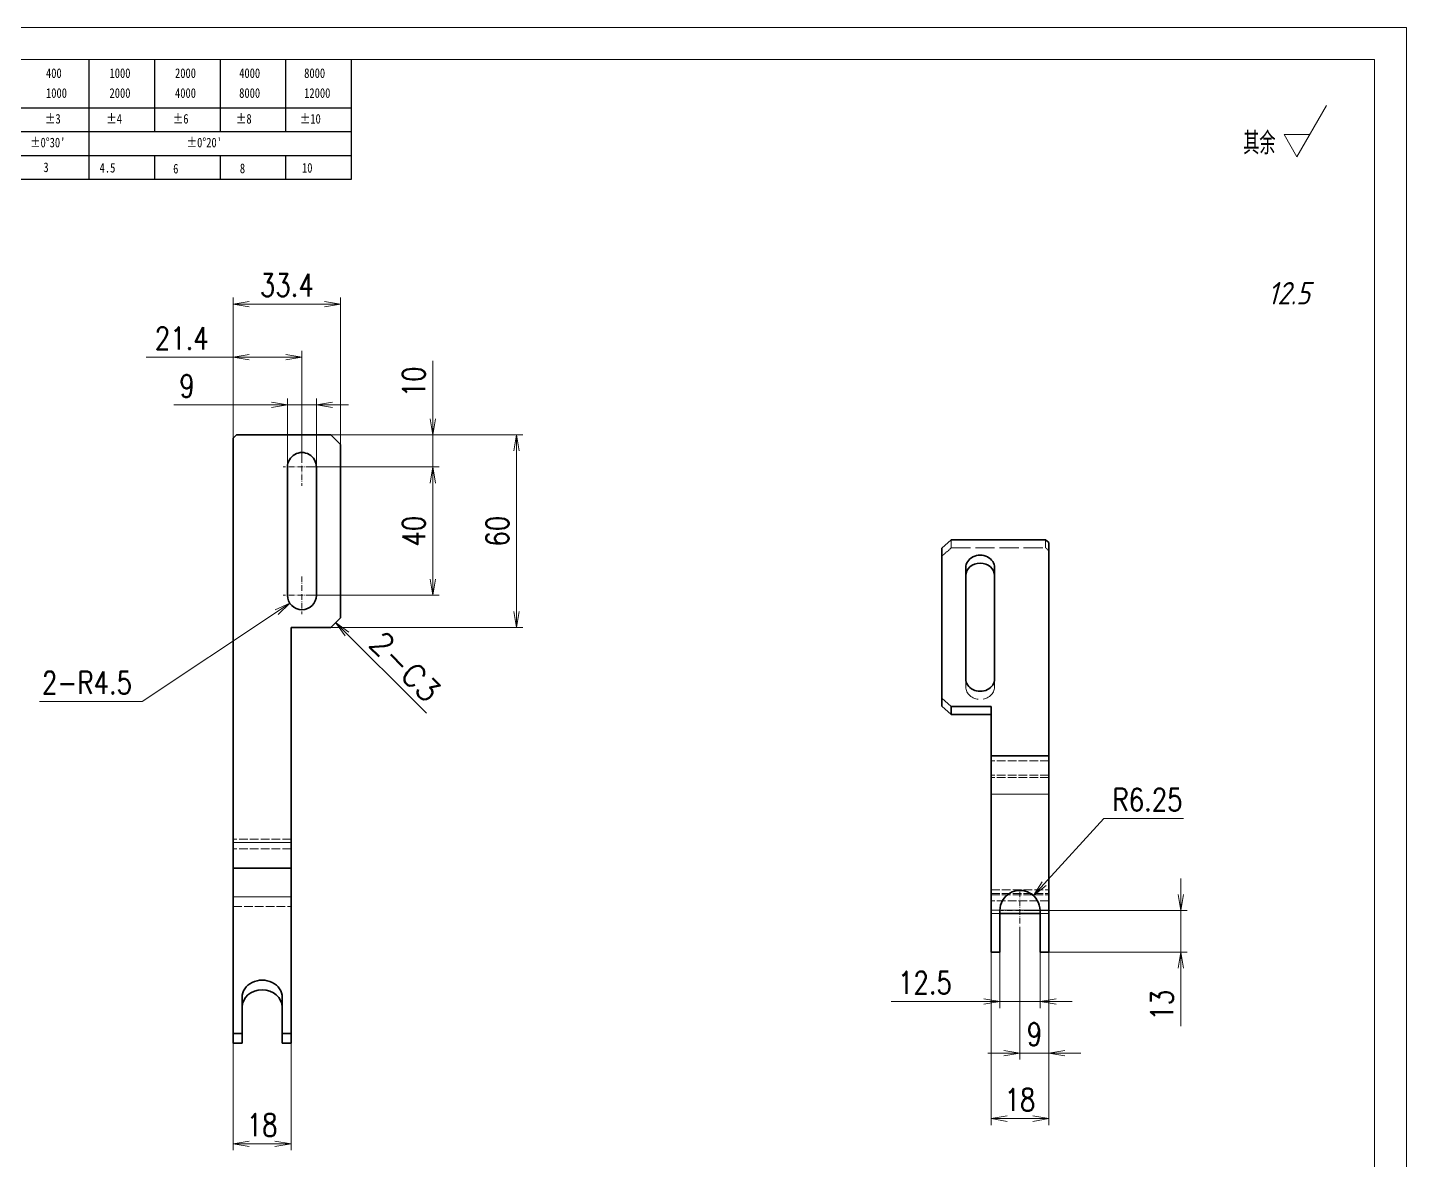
# Model space of a CAD drawing. Header units: millimetres. Extents: x -49572 to 104182, y -50696 to 51993.
# Drawn here: x -47310.5 to -46880.7, y 49133.5 to 49486.6 of the extents above; entities that cross this region are included whole.
import ezdxf
from ezdxf.enums import TextEntityAlignment as Align

# ---------------------------------------------------------------- set-up
doc = ezdxf.new("R2010")
doc.units = ezdxf.units.MM
doc.header["$LTSCALE"] = 0.5
for name, pattern in [('DASHDOT', [18.5, 12, -3, 0.5, -3]), ('DASHED', [15, 12, -3]), ('DOT2', [0.125, 0, -0.125])]:
    doc.linetypes.add(name, pattern=pattern)
for name, color, linetype, lineweight in [('DIM', 3, 'Continuous', 13), ('图框', 7, 'Continuous', 18), ('标注线', 3, 'Continuous', 18)]:
    doc.layers.add(name, color=color, linetype=linetype, lineweight=lineweight)
doc.layers.add('图\\M+19E79\\M+195B6\\M+18E9A', color=7, linetype='Continuous')
doc.layers.add('打印', color=7, linetype='Continuous', lineweight=15, plot=False)
doc.layers.add('打印-禁用', color=7, linetype='Continuous', lineweight=15, plot=False)
doc.styles.add('DIM', font='romans.shx', dxfattribs={"width": 0.8, "bigfont": 'bigfont.shx'})
doc.styles.add('国标', font='simfang.ttf', dxfattribs={"width": 0.8})
doc.styles.add('机械长仿宋', font='gbenor.shx', dxfattribs={"height": 1, "bigfont": 'gbcbig.shx'})
doc.dimstyles.new('DEH 1-2$0', dxfattribs={"dimscale": 2, "dimtxt": 3.5, "dimasz": 2.5, "dimexe": 1, "dimexo": 0.625, "dimgap": 1.2, "dimtad": 1, "dimdsep": 46, "dimtxsty": 'DIM', "dimblk": 'OPEN', "dimcen": 0, "dimclrd": 8, "dimclre": 8, "dimclrt": 2, "dimazin": 2, "dimtfac": 0.5, "dimtmove": 0, "dimatfit": 3, "dimldrblk": 'OPEN', "dimfxl": 0, "dimtolj": 2, "dimlwd": 13, "dimlwe": 13, "dimarcsym": 0})
doc.dimstyles.new('DEH 1-2$4', dxfattribs={"dimscale": 2, "dimtxt": 3.5, "dimasz": 2.5, "dimexe": 1, "dimexo": 0.625, "dimgap": 1.2, "dimtad": 1, "dimtoh": 1, "dimdsep": 46, "dimtxsty": 'DIM', "dimblk": 'OPEN', "dimcen": 0, "dimclrd": 8, "dimclre": 8, "dimclrt": 2, "dimazin": 2, "dimtfac": 0.5, "dimtofl": 0, "dimtmove": 0, "dimatfit": 3, "dimldrblk": 'OPEN', "dimfxl": 0, "dimtolj": 2, "dimlwd": 18, "dimlwe": 18, "dimarcsym": 0})
doc.dimstyles.new('LAM1-1', dxfattribs={"dimtxt": 3.5, "dimasz": 2.5, "dimexe": 1, "dimexo": 0.625, "dimgap": 1.2, "dimtad": 3, "dimdsep": 46, "dimtxsty": 'DIM', "dimblk": 'OPEN', "dimcen": 0, "dimclrd": 3, "dimclre": 3, "dimclrt": 2, "dimazin": 2, "dimtfac": 0.5, "dimtmove": 0, "dimatfit": 3, "dimldrblk": 'OPEN', "dimfxl": 0, "dimlwd": 13, "dimlwe": 13, "dimarcsym": 0})

# ---------------------------------------------------------------- blocks, each defined once
blk = doc.blocks.new('GZDEH零件A3图框V01版')
at = {"layer": '图\\M+19E79\\M+195B6\\M+18E9A', "color": 9}
for p, q in [((3072.2, -1561.98), (3072.2, -1554.46)), ((3082.42, -1561.98), (3082.42, -1554.46)), ((3092.64, -1561.98), (3092.64, -1554.46)), ((3102.86, -1561.98), (3102.86, -1554.46)), ((3113.09, -1573.08), (3113.09, -1554.46)), ((2996.09, -1561.98), (3113.09, -1561.98)), ((3072.2, -1573.08), (3072.2, -1561.98)), ((3082.42, -1565.68), (3082.42, -1561.98)), ((3092.64, -1565.68), (3092.64, -1561.98)), ((3102.86, -1565.68), (3102.86, -1561.98)), ((2996.09, -1565.68), (3113.09, -1565.68)), ((2996.09, -1569.38), (3113.09, -1569.38)), ((3082.42, -1573.08), (3082.42, -1569.48)), ((3092.64, -1573.08), (3092.64, -1569.38)), ((3102.86, -1573.08), (3102.86, -1569.38)), ((2990.09, -1573.08), (3113.09, -1573.08))]:
    blk.add_line(p, q, dxfattribs=at)
at = {"layer": '图框', "linetype": 'Continuous'}
for p, q in [((3272.49, -1554.46), (2882.49, -1554.46)), ((3272.49, -1832.96), (3272.49, -1554.46))]:
    blk.add_line(p, q, dxfattribs=at)
at = {"layer": '打印-禁用', "linetype": 'Continuous'}
for p, q in [((3277.49, -1549.46), (2857.49, -1549.46)), ((3277.49, -1846.46), (3277.49, -1549.46))]:
    blk.add_line(p, q, dxfattribs=at)
at = {"layer": '图\\M+19E79\\M+195B6\\M+18E9A', "color": 9, "style": '国标', "width": 0.8}
for s, p in [('400', (3065.46, -1557.31)), ('1000', (3075.36, -1557.31)), ('2000', (3085.57, -1557.31)), ('4000', (3095.57, -1557.31)), ('8000', (3105.7, -1557.31)), ('1000', (3065.46, -1560.41)), ('2000', (3075.36, -1560.41)), ('4000', (3085.57, -1560.41)), ('8000', (3095.57, -1560.41)), ('12000', (3105.7, -1560.41)), ('±3', (3065.3, -1564.42)), ('±4', (3074.85, -1564.42)), ('±6', (3085.22, -1564.42)), ('±8', (3095.06, -1564.42)), ('±10', (3105.02, -1564.42)), ("±0%%D30'", (3062.98, -1568.12)), ("±0%%D20'", (3087.38, -1568.12)), ('3', (3065.05, -1571.98)), ('4.5', (3073.82, -1572.05)), ('6', (3085.28, -1572.19)), ('8', (3095.68, -1572.15)), ('10', (3105.36, -1572.06))]:
    blk.add_text(s, height=1.5, dxfattribs=at).set_placement(p)
blk = doc.blocks.new('DEH A3')
at = {"layer": '图框'}
blk.add_blockref('GZDEH零件A3图框V01版', (-2857.49, 1846.46), dxfattribs=at)
blk = doc.blocks.new('FINISHER_TR')
at = {"layer": '标注线'}
for p, q in [((0, 0), (4.62, 8)), ((-2.02, 3.5), (0, 0)), ((2.02, 3.5), (-2.02, 3.5))]:
    blk.add_line(p, q, dxfattribs=at)
at = {"layer": '标注线', "color": 2, "style": '机械长仿宋', "oblique": 15}
blk.add_attdef('0.0', text='', height=3.5, dxfattribs=at).set_placement((2.03, -24.04), align=Align.BOTTOM_RIGHT)
blk = doc.blocks.new('其余12.5')
at = {"layer": '标注线'}
blk.add_blockref('FINISHER_TR', (0, 0), dxfattribs=at).add_auto_attribs({'0.0': '12.5'})
at = {"layer": '标注线', "color": 7, "linetype": 'DOT2', "style": '机械长仿宋'}
blk.add_text('其余', height=3.5, dxfattribs=at).set_placement((-8.38, 0.4))
blk = doc.blocks.new('_Open')
at = {"color": 0, "linetype": 'ByBlock', "lineweight": -2}
for p, q in [((-1, 0.167), (0, 0)), ((-1, -0.167), (0, 0)), ((0, 0), (-1, 0))]:
    blk.add_line(p, q, dxfattribs=at)
blk = doc.blocks.new('*D76')
at = {"layer": 'Defpoints', "color": 0, "transparency": 16777216}
for p in [(-47212.96, 49400.45), (-47246.36, 49349.48), (-47212.96, 49349.48)]:
    blk.add_point(p, dxfattribs=at)
at = {"layer": '标注线', "color": 8, "lineweight": 13, "transparency": 16777216}
for p, q in [((-47246.36, 49350.73), (-47246.36, 49402.45)), ((-47212.96, 49350.73), (-47212.96, 49402.45)), ((-47241.36, 49400.45), (-47217.96, 49400.45))]:
    blk.add_line(p, q, dxfattribs=at)
at = {"layer": '标注线', "color": 8, "lineweight": 13, "transparency": 16777216, "xscale": 5, "yscale": 5, "zscale": 5, "rotation": 180}
blk.add_blockref('_Open', (-47246.36, 49400.45), dxfattribs=at)
at = {"layer": '标注线', "color": 8, "lineweight": 13, "transparency": 16777216, "xscale": 5, "yscale": 5, "zscale": 5}
blk.add_blockref('_Open', (-47212.96, 49400.45), dxfattribs=at)
at = {"layer": '标注线', "color": 2, "transparency": 16777216, "insert": (-47229.66, 49406.35), "char_height": 7, "attachment_point": 5, "style": 'DIM'}
blk.add_mtext('\\A2;33.4', dxfattribs=at)
blk = doc.blocks.new('*D77')
at = {"layer": 'Defpoints', "color": 0, "transparency": 16777216}
for p in [(-47246.36, 49383.89), (-47246.36, 49347.92), (-47224.96, 49349.67)]:
    blk.add_point(p, dxfattribs=at)
at = {"layer": '标注线', "color": 8, "lineweight": 13, "transparency": 16777216}
for p, q in [((-47246.36, 49349.17), (-47246.36, 49385.89)), ((-47224.96, 49350.92), (-47224.96, 49385.89)), ((-47246.36, 49383.89), (-47273.49, 49383.89)), ((-47229.96, 49383.89), (-47241.36, 49383.89))]:
    blk.add_line(p, q, dxfattribs=at)
at = {"layer": '标注线', "color": 8, "lineweight": 13, "transparency": 16777216, "xscale": 5, "yscale": 5, "zscale": 5, "rotation": 180}
blk.add_blockref('_Open', (-47246.36, 49383.89), dxfattribs=at)
at = {"layer": '标注线', "color": 8, "lineweight": 13, "transparency": 16777216, "xscale": 5, "yscale": 5, "zscale": 5}
blk.add_blockref('_Open', (-47224.96, 49383.89), dxfattribs=at)
at = {"layer": '标注线', "color": 2, "transparency": 16777216, "insert": (-47262.42, 49389.79), "char_height": 7, "attachment_point": 5, "style": 'DIM'}
blk.add_mtext('\\A2;21.4', dxfattribs=at)
blk = doc.blocks.new('*D78')
at = {"layer": 'Defpoints', "color": 0, "transparency": 16777216}
for p in [(-47219.44, 49359.67), (-47219.44, 49299.67), (-47158.11, 49299.67)]:
    blk.add_point(p, dxfattribs=at)
at = {"layer": '标注线', "color": 8, "lineweight": 13, "transparency": 16777216}
for p, q in [((-47218.19, 49359.67), (-47156.11, 49359.67)), ((-47158.11, 49354.67), (-47158.11, 49304.67)), ((-47218.19, 49299.67), (-47156.11, 49299.67))]:
    blk.add_line(p, q, dxfattribs=at)
at = {"layer": '标注线', "color": 8, "lineweight": 13, "transparency": 16777216, "xscale": 5, "yscale": 5, "zscale": 5}
for p, rotation in [((-47158.11, 49359.67), 90), ((-47158.11, 49299.67), 270)]:
    blk.add_blockref('_Open', p, dxfattribs=dict(at, rotation=rotation))
at = {"layer": '标注线', "color": 2, "transparency": 16777216, "insert": (-47164.01, 49329.67), "char_height": 7, "attachment_point": 5, "rotation": 90, "style": 'DIM'}
blk.add_mtext('\\A2;60', dxfattribs=at)
blk = doc.blocks.new('*D79')
at = {"layer": 'Defpoints', "color": 0, "transparency": 16777216}
for p in [(-47220.83, 49359.67), (-47184.19, 49359.67), (-47224.96, 49349.67)]:
    blk.add_point(p, dxfattribs=at)
at = {"layer": '标注线', "color": 8, "lineweight": 13, "transparency": 16777216}
for p, q in [((-47184.19, 49364.67), (-47184.19, 49382.74)), ((-47219.58, 49359.67), (-47182.19, 49359.67)), ((-47184.19, 49349.67), (-47184.19, 49359.67)), ((-47223.71, 49349.67), (-47182.19, 49349.67)), ((-47184.19, 49344.67), (-47184.19, 49339.67))]:
    blk.add_line(p, q, dxfattribs=at)
at = {"layer": '标注线', "color": 8, "lineweight": 13, "transparency": 16777216, "xscale": 5, "yscale": 5, "zscale": 5}
for p, rotation in [((-47184.19, 49359.67), 270), ((-47184.19, 49349.67), 90)]:
    blk.add_blockref('_Open', p, dxfattribs=dict(at, rotation=rotation))
at = {"layer": '标注线', "color": 2, "transparency": 16777216, "insert": (-47190.09, 49376.2), "char_height": 7, "attachment_point": 5, "rotation": 90, "style": 'DIM'}
blk.add_mtext('\\A2;10', dxfattribs=at)
blk = doc.blocks.new('*D80')
at = {"layer": 'Defpoints', "color": 0, "transparency": 16777216}
for p in [(-47224.96, 49349.67), (-47224.96, 49309.67), (-47184.19, 49309.67)]:
    blk.add_point(p, dxfattribs=at)
at = {"layer": '标注线', "color": 8, "lineweight": 13, "transparency": 16777216}
for p, q in [((-47223.71, 49349.67), (-47182.19, 49349.67)), ((-47184.19, 49344.67), (-47184.19, 49314.67)), ((-47223.71, 49309.67), (-47182.19, 49309.67))]:
    blk.add_line(p, q, dxfattribs=at)
at = {"layer": '标注线', "color": 8, "lineweight": 13, "transparency": 16777216, "xscale": 5, "yscale": 5, "zscale": 5}
for p, rotation in [((-47184.19, 49349.67), 90), ((-47184.19, 49309.67), 270)]:
    blk.add_blockref('_Open', p, dxfattribs=dict(at, rotation=rotation))
at = {"layer": '标注线', "color": 2, "transparency": 16777216, "insert": (-47190.09, 49329.67), "char_height": 7, "attachment_point": 5, "rotation": 90, "style": 'DIM'}
blk.add_mtext('\\A2;40', dxfattribs=at)
blk = doc.blocks.new('*D81')
at = {"layer": 'Defpoints', "color": 0, "transparency": 16777216}
for p in [(-47220.46, 49369.02), (-47220.46, 49327.9), (-47229.46, 49316)]:
    blk.add_point(p, dxfattribs=at)
at = {"layer": '标注线', "color": 8, "lineweight": 13, "transparency": 16777216}
for p, q in [((-47234.46, 49369.02), (-47264.9, 49369.02)), ((-47229.46, 49317.25), (-47229.46, 49371.02)), ((-47220.46, 49369.02), (-47229.46, 49369.02)), ((-47220.46, 49329.15), (-47220.46, 49371.02)), ((-47215.46, 49369.02), (-47210.46, 49369.02))]:
    blk.add_line(p, q, dxfattribs=at)
at = {"layer": '标注线', "color": 8, "lineweight": 13, "transparency": 16777216, "xscale": 5, "yscale": 5, "zscale": 5}
blk.add_blockref('_Open', (-47229.46, 49369.02), dxfattribs=at)
at = {"layer": '标注线', "color": 8, "lineweight": 13, "transparency": 16777216, "xscale": 5, "yscale": 5, "zscale": 5, "rotation": 180}
blk.add_blockref('_Open', (-47220.46, 49369.02), dxfattribs=at)
at = {"layer": '标注线', "color": 2, "transparency": 16777216, "insert": (-47260.77, 49374.92), "char_height": 7, "attachment_point": 5, "style": 'DIM'}
blk.add_mtext('\\A2;9', dxfattribs=at)
blk = doc.blocks.new('*D82')
at = {"layer": 'Defpoints', "color": 0, "transparency": 16777216}
for p in [(-47228.7, 49307.18), (-47224.96, 49309.67)]:
    blk.add_point(p, dxfattribs=at)
at = {"layer": '标注线', "color": 8, "lineweight": 18, "transparency": 16777216}
for p, q in [((-47274.75, 49276.53), (-47232.87, 49304.41)), ((-47306.75, 49276.53), (-47274.75, 49276.53))]:
    blk.add_line(p, q, dxfattribs=at)
at = {"layer": '标注线', "color": 8, "lineweight": 18, "transparency": 16777216, "xscale": 5, "yscale": 5, "zscale": 5, "rotation": 33.64661885751527}
blk.add_blockref('_Open', (-47228.7, 49307.18), dxfattribs=at)
at = {"layer": '标注线', "color": 2, "transparency": 16777216, "insert": (-47291.95, 49282.43), "char_height": 7, "attachment_point": 5, "style": 'DIM'}
blk.add_mtext('\\A2;{\\Fromans,bigfont|c134;2-}R4.5', dxfattribs=at)
blk = doc.blocks.new('*D83')
at = {"layer": 'Defpoints', "color": 0, "transparency": 16777216}
for p in [(-47246.36, 49201.76), (-47228.36, 49199.5), (-47228.36, 49138.69)]:
    blk.add_point(p, dxfattribs=at)
at = {"layer": '标注线', "color": 8, "lineweight": 13, "transparency": 16777216}
for p, q in [((-47246.36, 49200.51), (-47246.36, 49136.69)), ((-47228.36, 49198.25), (-47228.36, 49136.69)), ((-47241.36, 49138.69), (-47233.36, 49138.69))]:
    blk.add_line(p, q, dxfattribs=at)
at = {"layer": '标注线', "color": 8, "lineweight": 13, "transparency": 16777216, "xscale": 5, "yscale": 5, "zscale": 5, "rotation": 180}
blk.add_blockref('_Open', (-47246.36, 49138.69), dxfattribs=at)
at = {"layer": '标注线', "color": 8, "lineweight": 13, "transparency": 16777216, "xscale": 5, "yscale": 5, "zscale": 5}
blk.add_blockref('_Open', (-47228.36, 49138.69), dxfattribs=at)
at = {"layer": '标注线', "color": 2, "transparency": 16777216, "insert": (-47237.36, 49144.59), "char_height": 7, "attachment_point": 5, "style": 'DIM'}
blk.add_mtext('\\A2;18', dxfattribs=at)
blk = doc.blocks.new('*D84')
at = {"layer": 'Defpoints', "color": 0, "transparency": 16777216}
for p in [(-47010.14, 49205.62), (-46992.14, 49203.03), (-46992.14, 49146.55)]:
    blk.add_point(p, dxfattribs=at)
at = {"layer": '标注线', "color": 8, "lineweight": 13, "transparency": 16777216}
for p, q in [((-47010.14, 49204.37), (-47010.14, 49144.55)), ((-46992.14, 49201.78), (-46992.14, 49144.55)), ((-47005.14, 49146.55), (-46997.14, 49146.55))]:
    blk.add_line(p, q, dxfattribs=at)
at = {"layer": '标注线', "color": 8, "lineweight": 13, "transparency": 16777216, "xscale": 5, "yscale": 5, "zscale": 5, "rotation": 180}
blk.add_blockref('_Open', (-47010.14, 49146.55), dxfattribs=at)
at = {"layer": '标注线', "color": 8, "lineweight": 13, "transparency": 16777216, "xscale": 5, "yscale": 5, "zscale": 5}
blk.add_blockref('_Open', (-46992.14, 49146.55), dxfattribs=at)
at = {"layer": '标注线', "color": 2, "transparency": 16777216, "insert": (-47001.14, 49152.45), "char_height": 7, "attachment_point": 5, "style": 'DIM'}
blk.add_mtext('\\A2;18', dxfattribs=at)
blk = doc.blocks.new('*D85')
at = {"layer": 'Defpoints', "color": 0, "transparency": 16777216}
for p in [(-47001.14, 49211.45), (-46993.76, 49198.45), (-46950.99, 49198.45)]:
    blk.add_point(p, dxfattribs=at)
at = {"layer": '标注线', "color": 8, "lineweight": 13, "transparency": 16777216}
for p, q in [((-46950.99, 49216.45), (-46950.99, 49221.45)), ((-46999.89, 49211.45), (-46948.99, 49211.45)), ((-46950.99, 49211.45), (-46950.99, 49198.45)), ((-46992.51, 49198.45), (-46948.99, 49198.45)), ((-46950.99, 49193.45), (-46950.99, 49175.38))]:
    blk.add_line(p, q, dxfattribs=at)
at = {"layer": '标注线', "color": 8, "lineweight": 13, "transparency": 16777216, "xscale": 5, "yscale": 5, "zscale": 5}
for p, rotation in [((-46950.99, 49211.45), 270), ((-46950.99, 49198.45), 90)]:
    blk.add_blockref('_Open', p, dxfattribs=dict(at, rotation=rotation))
at = {"layer": '标注线', "color": 2, "transparency": 16777216, "insert": (-46956.89, 49181.91), "char_height": 7, "attachment_point": 5, "rotation": 90, "style": 'DIM'}
blk.add_mtext('\\A2;13', dxfattribs=at)
blk = doc.blocks.new('*D86')
at = {"layer": 'Defpoints', "color": 0, "transparency": 16777216}
for p in [(-47001.14, 49206.73), (-46992.14, 49204.82), (-46992.14, 49166.98)]:
    blk.add_point(p, dxfattribs=at)
at = {"layer": '标注线', "color": 8, "lineweight": 13, "transparency": 16777216}
for p, q in [((-47001.14, 49205.48), (-47001.14, 49164.98)), ((-46992.14, 49203.57), (-46992.14, 49164.98)), ((-47006.14, 49166.98), (-47011.14, 49166.98)), ((-47001.14, 49166.98), (-46992.14, 49166.98)), ((-46987.14, 49166.98), (-46982.14, 49166.98))]:
    blk.add_line(p, q, dxfattribs=at)
at = {"layer": '标注线', "color": 8, "lineweight": 13, "transparency": 16777216, "xscale": 5, "yscale": 5, "zscale": 5}
blk.add_blockref('_Open', (-47001.14, 49166.98), dxfattribs=at)
at = {"layer": '标注线', "color": 8, "lineweight": 13, "transparency": 16777216, "xscale": 5, "yscale": 5, "zscale": 5, "rotation": 180}
blk.add_blockref('_Open', (-46992.14, 49166.98), dxfattribs=at)
at = {"layer": '标注线', "color": 2, "transparency": 16777216, "insert": (-46996.64, 49172.88), "char_height": 7, "attachment_point": 5, "style": 'DIM'}
blk.add_mtext('\\A2;9', dxfattribs=at)
blk = doc.blocks.new('*D87')
at = {"layer": 'Defpoints', "color": 0, "transparency": 16777216}
for p in [(-46996.93, 49216.06), (-47001.14, 49211.45)]:
    blk.add_point(p, dxfattribs=at)
at = {"layer": '标注线', "color": 8, "lineweight": 18, "transparency": 16777216}
for p, q in [((-46974.97, 49240.08), (-46993.55, 49219.75)), ((-46950.17, 49240.08), (-46974.97, 49240.08))]:
    blk.add_line(p, q, dxfattribs=at)
at = {"layer": '标注线', "color": 8, "lineweight": 18, "transparency": 16777216, "xscale": 5, "yscale": 5, "zscale": 5, "rotation": 227.5659683241417}
blk.add_blockref('_Open', (-46996.93, 49216.06), dxfattribs=at)
at = {"layer": '标注线', "color": 2, "transparency": 16777216, "insert": (-46961.37, 49245.98), "char_height": 7, "attachment_point": 5, "style": 'DIM'}
blk.add_mtext('\\A2;R6.25', dxfattribs=at)
blk = doc.blocks.new('*D88')
at = {"layer": 'Defpoints', "color": 0, "transparency": 16777216}
for p in [(-47007.39, 49202.08), (-46994.89, 49202.08), (-46994.89, 49183.03)]:
    blk.add_point(p, dxfattribs=at)
at = {"layer": '标注线', "color": 8, "lineweight": 13, "transparency": 16777216}
for p, q in [((-47007.39, 49200.83), (-47007.39, 49181.03)), ((-46994.89, 49200.83), (-46994.89, 49181.03)), ((-47012.39, 49183.03), (-47041.28, 49183.03)), ((-46994.89, 49183.03), (-47007.39, 49183.03)), ((-46989.89, 49183.03), (-46984.89, 49183.03))]:
    blk.add_line(p, q, dxfattribs=at)
at = {"layer": '标注线', "color": 8, "lineweight": 13, "transparency": 16777216, "xscale": 5, "yscale": 5, "zscale": 5}
blk.add_blockref('_Open', (-47007.39, 49183.03), dxfattribs=at)
at = {"layer": '标注线', "color": 8, "lineweight": 13, "transparency": 16777216, "xscale": 5, "yscale": 5, "zscale": 5, "rotation": 180}
blk.add_blockref('_Open', (-46994.89, 49183.03), dxfattribs=at)
at = {"layer": '标注线', "color": 2, "transparency": 16777216, "insert": (-47030.75, 49188.93), "char_height": 7, "attachment_point": 5, "style": 'DIM'}
blk.add_mtext('\\A2;12.5', dxfattribs=at)
blk = doc.blocks.new('CHAMFER_DIM_R')
at = {"layer": 'DIM', "color": 2, "style": 'DIM'}
blk.add_attdef('000', text='', height=3.5, rotation=90, dxfattribs=at).set_placement((0, 6), align=Align.BOTTOM_LEFT)
at = {"layer": 'DIM'}
blk.add_leader([(0, 0), (0, 20)], dimstyle='LAM1-1', dxfattribs=at)

msp = doc.modelspace()

# ---------------------------------------------------------------- linework, layer by layer
at = {"color": 7, "lineweight": 35, "ltscale": 0.035355}
msp.add_line((-47245.358, 49359.67), (-47246.358, 49358.67), dxfattribs=at)
at = {"color": 7, "lineweight": 35}
for p, q in [((-47246.358, 49358.67), (-47246.358, 49232.67)), ((-47215.958, 49359.67), (-47245.358, 49359.67)), ((-47212.958, 49356.67), (-47212.958, 49302.67)), ((-47229.458, 49349.67), (-47229.458, 49309.67)), ((-47220.458, 49349.67), (-47220.458, 49309.67)), ((-47025.543, 49324.353), (-47025.543, 49277.587)), ((-47022.543, 49326.951), (-46993.143, 49326.951)), ((-46992.143, 49259.663), (-46992.143, 49326.085)), ((-47018.043, 49318.29), (-47018.043, 49283.649)), ((-47009.043, 49318.29), (-47009.043, 49283.649)), ((-47228.358, 49232.67), (-47228.358, 49299.67)), ((-47010.143, 49198.448), (-47010.143, 49247.663)), ((-46992.143, 49198.447), (-46992.143, 49247.663)), ((-47246.358, 49215.67), (-47246.358, 49173.049)), ((-47228.358, 49215.67), (-47228.358, 49173.049))]:
    msp.add_line(p, q, dxfattribs=at)
at = {"color": 7, "lineweight": 35, "ltscale": 0.106066}
for p, q in [((-47215.958, 49359.67), (-47212.958, 49356.67)), ((-47212.958, 49302.67), (-47215.958, 49299.67))]:
    msp.add_line(p, q, dxfattribs=at)
at = {"color": 2, "linetype": 'DASHDOT', "lineweight": 13, "ltscale": 0.292499}
for p, q in [((-47224.958, 49355.52), (-47224.958, 49343.82)), ((-47224.958, 49315.52), (-47224.958, 49303.82)), ((-47001.143, 49217.299), (-47001.143, 49205.599))]:
    msp.add_line(p, q, dxfattribs=at)
at = {"color": 2, "linetype": 'DASHDOT', "lineweight": 13, "ltscale": 0.292505}
for p, q in [((-47219.108, 49349.67), (-47230.808, 49349.67)), ((-47219.108, 49309.67), (-47230.808, 49309.67)), ((-46995.293, 49211.449), (-47006.993, 49211.449))]:
    msp.add_line(p, q, dxfattribs=at)
at = {"color": 7, "lineweight": 35, "ltscale": 0.099217}
for p, q in [((-47025.543, 49324.353), (-47022.543, 49326.951)), ((-47025.543, 49277.587), (-47022.543, 49274.989)), ((-47025.543, 49275.087), (-47022.543, 49272.489))]:
    msp.add_line(p, q, dxfattribs=at)
at = {"color": 1, "linetype": 'DASHED', "lineweight": 13, "ltscale": 0.099215}
msp.add_line((-47022.543, 49324.451), (-47025.543, 49321.853), dxfattribs=at)
at = {"color": 1, "linetype": 'DASHED', "lineweight": 13, "ltscale": 0.062503}
for p, q in [((-47022.543, 49324.451), (-47022.543, 49326.951)), ((-47018.043, 49281.149), (-47018.043, 49283.649)), ((-47009.043, 49281.149), (-47009.043, 49283.649))]:
    msp.add_line(p, q, dxfattribs=at)
at = {"color": 1, "linetype": 'DASHED', "lineweight": 13}
msp.add_line((-47022.543, 49324.451), (-46993.143, 49324.451), dxfattribs=at)
at = {"color": 1, "linetype": 'DASHED', "lineweight": 13, "ltscale": 0.062497}
msp.add_line((-46993.143, 49326.951), (-46993.143, 49324.451), dxfattribs=at)
at = {"color": 7, "lineweight": 35, "ltscale": 0.033071}
msp.add_line((-46992.143, 49326.085), (-46993.143, 49326.951), dxfattribs=at)
at = {"color": 1, "linetype": 'DASHED', "lineweight": 13, "ltscale": 0.033073}
msp.add_line((-46993.143, 49324.451), (-46992.143, 49323.585), dxfattribs=at)
at = {"color": 7, "lineweight": 35, "ltscale": 0.309985}
for p, q in [((-47228.358, 49299.67), (-47215.958, 49299.67)), ((-47010.143, 49274.989), (-47022.543, 49274.989)), ((-47010.143, 49272.489), (-47022.543, 49272.489))]:
    msp.add_line(p, q, dxfattribs=at)
at = {"color": 7, "lineweight": 35, "ltscale": 0.062503}
for p, q in [((-47025.543, 49277.587), (-47025.543, 49275.087)), ((-47022.543, 49272.489), (-47022.543, 49274.989))]:
    msp.add_line(p, q, dxfattribs=at)
at = {"color": 7, "lineweight": 35, "ltscale": 0.383157}
msp.add_line((-47010.143, 49274.989), (-47010.143, 49259.663), dxfattribs=at)
at = {"color": 7, "lineweight": 35, "ltscale": 0.3}
msp.add_line((-47010.143, 49247.663), (-47010.143, 49259.663), dxfattribs=at)
at = {"color": 7, "lineweight": 35, "ltscale": 0.45}
for p, q in [((-46992.143, 49259.663), (-47010.143, 49259.663)), ((-47246.358, 49224.67), (-47228.358, 49224.67))]:
    msp.add_line(p, q, dxfattribs=at)
at = {"color": 7, "lineweight": 35, "ltscale": 0.299997}
msp.add_line((-46992.143, 49259.663), (-46992.143, 49247.663), dxfattribs=at)
at = {"color": 1, "linetype": 'DASHED', "lineweight": 13, "ltscale": 0.45}
for p, q in [((-46992.143, 49258.055), (-47010.143, 49258.055)), ((-46992.143, 49253.663), (-47010.143, 49253.663)), ((-46992.143, 49252.859), (-47010.143, 49252.859)), ((-46992.143, 49247.663), (-47010.143, 49247.663)), ((-47228.358, 49233.67), (-47246.358, 49233.67)), ((-47228.358, 49230.67), (-47246.358, 49230.67)), ((-47010.143, 49217.831), (-46992.143, 49217.831)), ((-47010.143, 49216.733), (-46992.143, 49216.733)), ((-47246.358, 49212.67), (-47228.358, 49212.67)), ((-47010.143, 49216.331), (-46992.143, 49216.331)), ((-46992.143, 49214.465), (-47010.143, 49214.465))]:
    msp.add_line(p, q, dxfattribs=at)
at = {"color": 7, "lineweight": 13, "ltscale": 0.45}
for p, q in [((-46992.143, 49247.663), (-47010.143, 49247.663)), ((-47246.358, 49232.67), (-47228.358, 49232.67)), ((-47246.358, 49215.67), (-47228.358, 49215.67))]:
    msp.add_line(p, q, dxfattribs=at)
at = {"color": 7, "lineweight": 35, "ltscale": 0.2}
for p, q in [((-47246.358, 49224.67), (-47246.358, 49232.67)), ((-47228.358, 49232.67), (-47228.358, 49224.67))]:
    msp.add_line(p, q, dxfattribs=at)
at = {"color": 7, "lineweight": 35, "ltscale": 0.225}
for p, q in [((-47246.358, 49215.67), (-47246.358, 49224.67)), ((-47228.358, 49224.67), (-47228.358, 49215.67))]:
    msp.add_line(p, q, dxfattribs=at)
at = {"color": 1, "linetype": 'DASHED', "lineweight": 13, "ltscale": 0.068774}
for p, q in [((-47007.392, 49211.537), (-47010.143, 49211.537)), ((-46992.143, 49211.537), (-46994.894, 49211.537))]:
    msp.add_line(p, q, dxfattribs=at)
at = {"color": 1, "linetype": 'DASHED', "lineweight": 13, "ltscale": 0.06875}
for p, q in [((-47007.393, 49210.465), (-47010.143, 49210.465)), ((-46992.143, 49210.465), (-46994.893, 49210.465))]:
    msp.add_line(p, q, dxfattribs=at)
at = {"color": 7, "lineweight": 35, "ltscale": 0.325031}
for p, q in [((-47007.393, 49198.447), (-47007.393, 49211.449)), ((-46994.893, 49211.449), (-46994.893, 49198.447))]:
    msp.add_line(p, q, dxfattribs=at)
at = {"color": 7, "lineweight": 35, "ltscale": 0.3125}
msp.add_line((-46994.893, 49210.465), (-47007.393, 49210.465), dxfattribs=at)
at = {"color": 7, "lineweight": 13, "ltscale": 0.312451}
msp.add_line((-46994.894, 49211.537), (-47007.392, 49211.537), dxfattribs=at)
at = {"color": 7, "lineweight": 35, "ltscale": 0.06875}
for p, q in [((-47007.393, 49198.447), (-47010.143, 49198.448)), ((-46992.143, 49198.447), (-46994.893, 49198.447)), ((-47246.358, 49173.049), (-47243.608, 49173.049)), ((-47246.358, 49170.049), (-47243.608, 49170.049)), ((-47231.108, 49173.049), (-47228.358, 49173.049)), ((-47231.108, 49170.049), (-47228.358, 49170.049))]:
    msp.add_line(p, q, dxfattribs=at)
at = {"color": 7, "lineweight": 35, "ltscale": 0.281482}
for p, q in [((-47243.608, 49173.049), (-47243.608, 49184.308)), ((-47231.108, 49173.049), (-47231.108, 49184.308))]:
    msp.add_line(p, q, dxfattribs=at)
at = {"color": 7, "lineweight": 35, "ltscale": 0.075}
for p, q in [((-47246.358, 49173.049), (-47246.358, 49170.049)), ((-47243.608, 49170.049), (-47243.608, 49173.049)), ((-47231.108, 49170.049), (-47231.108, 49173.049)), ((-47228.358, 49173.049), (-47228.358, 49170.049))]:
    msp.add_line(p, q, dxfattribs=at)
at = {"color": 7, "lineweight": 35}
for centre, radius, start, end in [((-47224.958, 49349.67), 4.5, 360, 180.00001), ((-47224.958, 49309.67), 4.5, 180.00001, 360), ((-47001.143, 49211.449), 6.25, 0, 180.00001)]:
    msp.add_arc(centre, radius, start, end, dxfattribs=at)
for centre, major_axis, start_param, end_param in [((-47013.543, 49318.29), (4.5, 0), 0, 3.1415927), ((-47013.543, 49315.79), (-4.5, 0), 3.1415927, 6.2831853), ((-47013.543, 49283.649), (-4.5, 0), 0, 3.1415927), ((-47237.358, 49184.308), (6.25, 0), 6.2831853, 9.424778), ((-47237.358, 49181.308), (-6.25, 0), 3.1415927, 6.2831853)]:
    msp.add_ellipse(centre, major_axis=major_axis, ratio=0.8660254, start_param=start_param, end_param=end_param, dxfattribs=at)
at = {"color": 1, "linetype": 'DASHED', "lineweight": 13}
msp.add_ellipse((-47013.543, 49281.149), major_axis=(4.5, 0), ratio=0.8660254, start_param=3.1415927, end_param=6.2831853, dxfattribs=at)
at = {"layer": '打印'}
msp.add_lwpolyline([(-47720.677, 49486.62), (-46880.677, 49486.62), (-46880.677, 48892.62), (-47720.677, 48892.62)], close=True, dxfattribs=at)

# ---------------------------------------------------------------- block references
at = {"layer": 'DIM', "xscale": 2.000000000000338, "yscale": 2.000000000000338, "zscale": 2.000000000000338, "rotation": 224.9999999998526}
msp.add_blockref('CHAMFER_DIM_R', (-47214.458, 49301.17), dxfattribs=at).add_auto_attribs({'000': '2-C3'})
at = {"layer": '图框', "xscale": 2, "yscale": 2, "zscale": 2}
msp.add_blockref('DEH A3', (-47720.677, 48892.62), dxfattribs=at)
at = {"layer": '标注线', "xscale": 2, "yscale": 2, "zscale": 2}
msp.add_blockref('其余12.5', (-46914.79, 49446.305), dxfattribs=at)

# ---------------------------------------------------------------- dimensions: what is measured, and where the dimension line sits
at = {"layer": '标注线'}
for base, p1, p2, picture, middle in [((-47212.958, 49400.454), (-47246.358, 49349.482), (-47212.958, 49349.482), '*D76', (-47229.658, 49406.354)), ((-47246.358, 49383.895), (-47224.958, 49349.67), (-47246.358, 49347.923), '*D77', (-47262.425, 49389.795)), ((-46992.143, 49166.976), (-47001.143, 49206.728), (-46992.143, 49204.818), '*D86', (-46996.643, 49172.876)), ((-46992.143, 49146.547), (-47010.143, 49205.619), (-46992.143, 49203.034), '*D84', (-47001.143, 49152.447)), ((-47228.358, 49138.688), (-47246.358, 49201.764), (-47228.358, 49199.495), '*D83', (-47237.358, 49144.588))]:
    dim = msp.add_linear_dim(base=base, p1=p1, p2=p2, dimstyle='DEH 1-2$0', dxfattribs=at)
    dim.commit()
    dim.dimension.update_dxf_attribs({"geometry": picture, "text_midpoint": middle})
for base, p1, p2, picture, middle in [((-47184.188, 49359.67), (-47224.958, 49349.67), (-47220.832, 49359.67), '*D79', (-47190.088, 49376.204)), ((-47158.11, 49299.67), (-47219.441, 49359.67), (-47219.441, 49299.67), '*D78', (-47164.01, 49329.67)), ((-47184.188, 49309.67), (-47224.958, 49349.67), (-47224.958, 49309.67), '*D80', (-47190.088, 49329.67)), ((-46950.99, 49198.447), (-47001.143, 49211.449), (-46993.76, 49198.447), '*D85', (-46956.89, 49181.914))]:
    dim = msp.add_linear_dim(base=base, p1=p1, p2=p2, angle=90, dimstyle='DEH 1-2$0', dxfattribs=at)
    dim.commit()
    dim.dimension.update_dxf_attribs({"geometry": picture, "text_midpoint": middle})
for base, p1, p2, picture, middle in [((-47220.458, 49369.021), (-47229.458, 49315.995), (-47220.458, 49327.898), '*D81', (-47260.766, 49369.021)), ((-46994.893, 49183.027), (-47007.393, 49202.083), (-46994.893, 49202.083), '*D88', (-47030.75, 49183.027))]:
    dim = msp.add_linear_dim(base=base, p1=p1, p2=p2, dimstyle='DEH 1-2$0', dxfattribs=at)
    dim.commit()
    dim.dimension.update_dxf_attribs({"geometry": picture, "text_midpoint": middle, "dimtype": 160})
dim = msp.add_radius_dim(center=(-47224.958, 49309.67), mpoint=(-47228.705, 49307.177), text='{\\Fromans,bigfont|c134;2-}<>', dimstyle='DEH 1-2$4', dxfattribs=at)
dim.commit()
dim.dimension.update_dxf_attribs({"geometry": '*D82', "text_midpoint": (-47291.952, 49276.529), "dimtype": 164})
dim = msp.add_radius_dim(center=(-47001.143, 49211.449), mpoint=(-46996.926, 49216.061), dimstyle='DEH 1-2$4', dxfattribs=at)
dim.commit()
dim.dimension.update_dxf_attribs({"geometry": '*D87', "text_midpoint": (-46961.371, 49240.077), "dimtype": 164})

doc.saveas('drawing.dxf')
